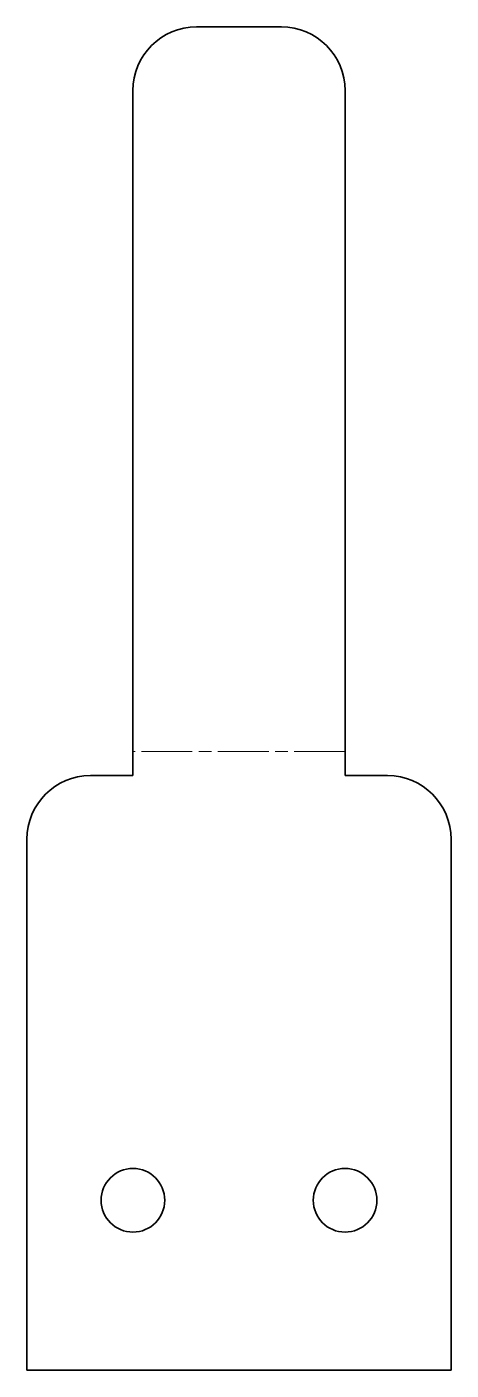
# Model space of a CAD drawing. Header units: millimetres. Extents: x 0 to 20, y 0 to 63.3.
import ezdxf

# ---------------------------------------------------------------- set-up
doc = ezdxf.new("R2010")
doc.units = ezdxf.units.MM
doc.linetypes.add('Chain', pattern=[13.68, 9.12, -1.14, 2.28, -1.14])
doc.layers.add('SIMUMAK Bend Centerline (ISO)', color=7, linetype='Chain', lineweight=9)
doc.layers.add('SIMUMAK Visible (ISO)', color=7, linetype='Continuous', lineweight=35)

# ---------------------------------------------------------------- blocks, each defined once
blk = doc.blocks.new('2DOF-150-17-SENS-04_Sheet_2DOF-150-17-SENS-04 (desplegada)')
at = {"layer": 'SIMUMAK Bend Centerline (ISO)', "ltscale": 0.263158}
blk.add_line((5, -2.5), (-5, -2.5), dxfattribs=at)
at = {"layer": 'SIMUMAK Visible (ISO)'}
for p, q in [((-2, 31.631), (2, 31.631)), ((-5, 28.631), (-5, -3.631)), ((5, -3.631), (5, 28.631)), ((-5, -3.631), (-7, -3.631)), ((7, -3.631), (5, -3.631)), ((-10, -6.631), (-10, -31.631)), ((10, -31.631), (10, -6.631)), ((-10, -31.631), (10, -31.631))]:
    blk.add_line(p, q, dxfattribs=at)
for centre in [(-5, -23.631), (5, -23.631)]:
    blk.add_circle(centre, 1.5, dxfattribs=at)
at = {"layer": 'SIMUMAK Visible (ISO)', "extrusion": (0, 0, -1)}
for centre, start, end in [((2, 28.631), 360, 90), ((-2, 28.631), 90, 180), ((7, -6.631), 0, 90), ((-7, -6.631), 90, 180)]:
    blk.add_arc(centre, 3, start, end, dxfattribs=at)

msp = doc.modelspace()

# ---------------------------------------------------------------- block references
msp.add_blockref('2DOF-150-17-SENS-04_Sheet_2DOF-150-17-SENS-04 (desplegada)', (10, 31.631))

doc.saveas('drawing.dxf')
